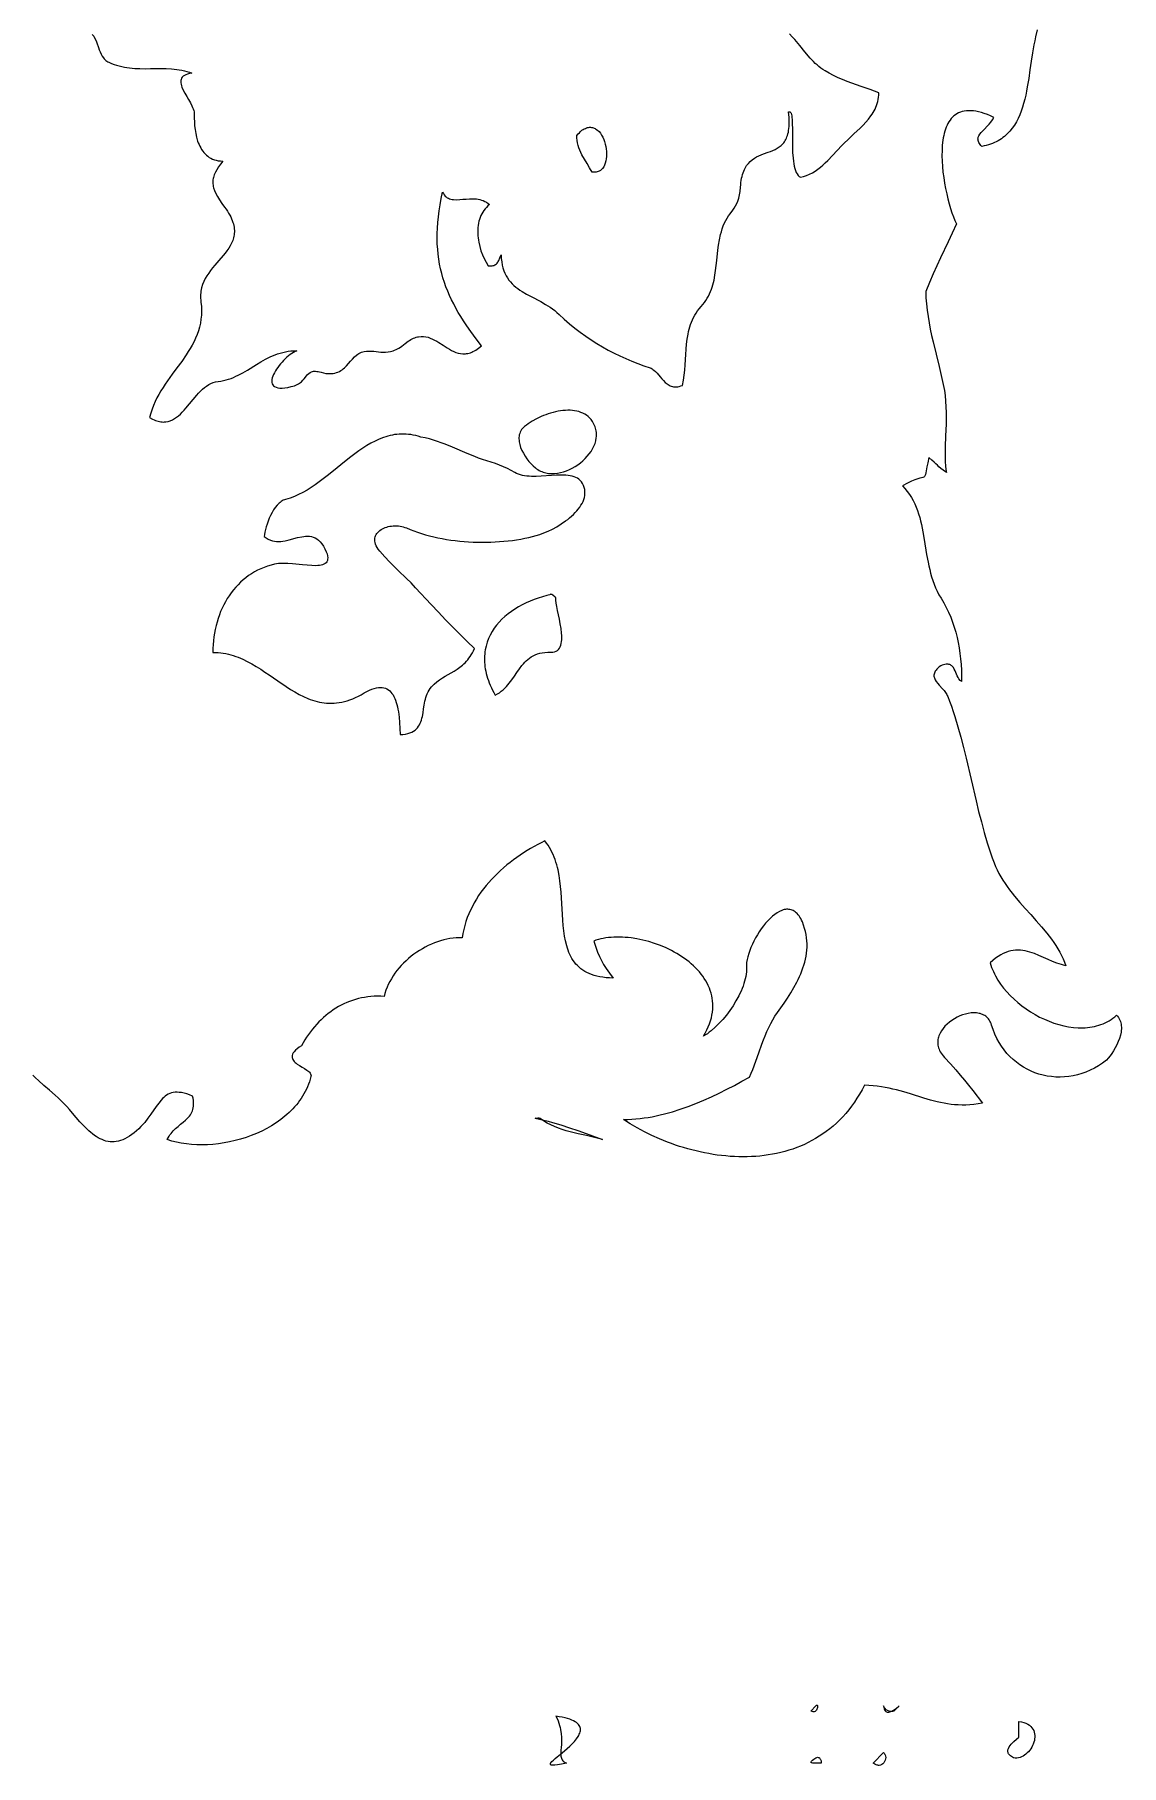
# Model space of a CAD drawing. Extents: x 1 to 451, y 1 to 714.
# Drawn here: x 210.2 to 419.2, y 1 to 333.9 of the extents above; entities that cross this region are included whole.
import ezdxf

# ---------------------------------------------------------------- set-up
doc = ezdxf.new("R2010")
doc.units = 0
doc.layers.add('Nível Padrão', color=1, linetype='CONTINUOUS')

msp = doc.modelspace()

# ---------------------------------------------------------------- linework, layer by layer
at = {"layer": 'Nível Padrão'}
for points in [[(403.07, 334.81), (402.75, 333.44), (402.57, 332.7), (402.41, 331.95), (402.14, 330.39), (401.89, 328.78), (401.66, 327.13), (401.42, 325.48), (401.15, 323.84), (401, 323.03), (400.83, 322.23), (400.65, 321.45), (400.44, 320.67), (400.22, 319.92), (399.97, 319.18), (399.69, 318.47), (399.38, 317.78), (399.04, 317.12), (398.66, 316.49), (398.24, 315.89), (397.79, 315.33), (397.29, 314.81), (397.03, 314.56), (396.75, 314.32), (396.46, 314.09), (396.16, 313.88), (395.84, 313.67), (395.51, 313.48), (395.17, 313.3), (394.82, 313.13), (394.45, 312.97), (394.06, 312.83), (393.67, 312.7), (393.25, 312.58), (392.83, 312.48), (392.38, 312.39), (392.2, 312.59), (392.05, 312.79), (391.92, 312.98), (391.82, 313.16), (391.75, 313.33), (391.7, 313.51), (391.67, 313.67), (391.66, 313.83), (391.68, 313.99), (391.71, 314.15), (391.76, 314.3), (391.83, 314.45), (392.01, 314.75), (392.25, 315.04), (392.52, 315.35), (392.82, 315.65), (393.48, 316.32), (393.81, 316.68), (394.14, 317.07), (394.44, 317.49), (394.72, 317.95), (394.08, 318.25), (393.47, 318.5), (392.88, 318.72), (392.31, 318.9), (391.78, 319.04), (391.26, 319.14), (390.77, 319.22), (390.3, 319.25), (389.85, 319.26), (389.43, 319.23), (389.02, 319.18), (388.64, 319.09), (388.28, 318.98), (387.94, 318.83), (387.62, 318.66), (387.31, 318.47), (387.03, 318.25), (386.77, 318), (386.52, 317.74), (386.29, 317.45), (386.08, 317.14), (385.89, 316.81), (385.71, 316.46), (385.55, 316.09), (385.41, 315.7), (385.28, 315.3), (385.16, 314.89), (385.06, 314.46), (384.97, 314.01), (384.9, 313.56), (384.79, 312.61), (384.74, 311.62), (384.73, 310.61), (384.76, 309.57), (384.83, 308.52), (384.93, 307.46), (385.07, 306.4), (385.24, 305.34), (385.43, 304.31), (385.65, 303.29), (385.88, 302.31), (386.13, 301.37), (386.39, 300.47), (386.66, 299.63), (386.94, 298.85), (387.22, 298.14), (387.5, 297.5), (386.7, 295.7), (385.93, 294.04), (384.45, 290.94), (383.74, 289.42), (383.02, 287.87), (382.32, 286.25), (381.61, 284.5), (381.65, 283.3), (381.74, 282.1), (381.88, 280.89), (382.05, 279.68), (382.26, 278.47), (382.49, 277.25), (382.75, 276.05), (383.02, 274.84), (383.6, 272.44), (384.19, 270.07), (384.73, 267.73), (384.98, 266.58), (385.19, 265.45), (385.34, 264.46), (385.44, 263.42), (385.5, 262.34), (385.53, 261.24), (385.53, 260.11), (385.51, 258.98), (385.44, 256.73), (385.36, 254.59), (385.34, 253.58), (385.33, 252.64), (385.35, 251.76), (385.4, 250.97), (385.49, 250.27), (385.54, 249.96), (385.62, 249.68), (384.97, 250.11), (384.51, 250.47), (384.16, 250.77), (383.87, 251.06), (383.58, 251.35), (383.25, 251.68), (382.81, 252.08), (382.21, 252.57), (381.99, 251.56), (381.82, 250.75), (381.62, 249.64), (381.54, 249.29), (381.46, 249.05), (381.36, 248.88), (381.3, 248.82), (381.23, 248.78), (381.05, 248.7), (380.81, 248.64), (380.49, 248.56), (380.07, 248.45), (379.54, 248.27), (378.88, 248), (378.08, 247.63), (377.12, 247.12), (377.62, 246.59), (378.07, 246.04), (378.49, 245.47), (378.86, 244.88), (379.2, 244.28), (379.51, 243.66), (379.78, 243.03), (380.03, 242.38), (380.25, 241.71), (380.45, 241.04), (380.63, 240.36), (380.79, 239.66), (381.07, 238.25), (381.32, 236.82), (381.79, 233.91), (382.05, 232.46), (382.2, 231.74), (382.37, 231.02), (382.55, 230.3), (382.75, 229.59), (382.98, 228.89), (383.23, 228.2), (383.51, 227.51), (383.82, 226.84), (384.16, 226.18), (384.55, 225.53), (385.08, 224.63), (385.56, 223.72), (386.01, 222.8), (386.41, 221.86), (386.78, 220.91), (387.1, 219.95), (387.39, 218.97), (387.65, 217.97), (387.86, 216.96), (388.05, 215.94), (388.2, 214.9), (388.31, 213.85), (388.4, 212.78), (388.46, 211.7), (388.49, 210.6), (388.49, 209.49), (388.35, 209.59), (388.23, 209.71), (388, 209.97), (387.82, 210.26), (387.66, 210.58), (387.37, 211.24), (387.24, 211.56), (387.09, 211.87), (386.92, 212.15), (386.73, 212.39), (386.62, 212.5), (386.5, 212.59), (386.37, 212.67), (386.23, 212.73), (386.07, 212.77), (385.9, 212.8), (385.71, 212.8), (385.51, 212.79), (385.28, 212.76), (385.04, 212.7), (384.78, 212.61), (384.5, 212.5), (384.21, 212.29), (383.97, 212.08), (383.76, 211.87), (383.59, 211.67), (383.45, 211.47), (383.34, 211.28), (383.27, 211.08), (383.22, 210.89), (383.2, 210.71), (383.2, 210.53), (383.23, 210.34), (383.28, 210.17), (383.34, 209.99), (383.43, 209.81), (383.64, 209.46), (383.91, 209.12), (384.2, 208.78), (384.83, 208.08), (385.14, 207.73), (385.41, 207.38), (385.65, 207.01), (385.75, 206.82), (385.84, 206.63), (386.2, 205.68), (386.55, 204.72), (386.88, 203.75), (387.2, 202.77), (387.8, 200.8), (388.36, 198.8), (388.89, 196.78), (389.39, 194.74), (390.35, 190.65), (391.3, 186.55), (391.79, 184.51), (392.31, 182.48), (392.86, 180.47), (393.44, 178.49), (394.08, 176.53), (394.41, 175.56), (394.76, 174.6), (395.04, 173.92), (395.35, 173.25), (395.69, 172.59), (396.05, 171.94), (396.45, 171.3), (396.86, 170.66), (397.3, 170.04), (397.75, 169.42), (398.23, 168.81), (398.71, 168.21), (399.72, 167.01), (400.76, 165.83), (401.82, 164.65), (402.87, 163.48), (403.89, 162.3), (404.88, 161.12), (405.35, 160.52), (405.8, 159.92), (406.24, 159.31), (406.65, 158.69), (407.04, 158.07), (407.41, 157.44), (407.75, 156.81), (408.05, 156.16), (408.32, 155.5), (408.56, 154.84), (408.13, 154.93), (407.71, 155.04), (407.28, 155.18), (406.85, 155.33), (405.99, 155.67), (405.13, 156.04), (404.27, 156.43), (403.39, 156.81), (402.52, 157.16), (402.07, 157.31), (401.63, 157.45), (401.18, 157.58), (400.73, 157.68), (400.28, 157.75), (399.82, 157.81), (399.36, 157.83), (398.9, 157.82), (398.43, 157.77), (397.96, 157.69), (397.48, 157.57), (397, 157.4), (396.52, 157.19), (396.03, 156.93), (395.53, 156.62), (395.03, 156.26), (394.53, 155.84), (394.01, 155.36), (394.14, 154.94), (394.29, 154.52), (394.45, 154.11), (394.63, 153.7), (394.82, 153.29), (395.03, 152.88), (395.5, 152.08), (396.02, 151.3), (396.59, 150.54), (397.21, 149.8), (397.88, 149.09), (398.59, 148.4), (399.33, 147.74), (400.12, 147.11), (400.93, 146.52), (401.77, 145.96), (402.64, 145.44), (403.52, 144.96), (404.43, 144.53), (405.34, 144.14), (406.27, 143.8), (407.2, 143.51), (408.14, 143.27), (409.08, 143.08), (410.01, 142.95), (410.93, 142.88), (411.39, 142.87), (411.84, 142.88), (412.29, 142.9), (412.74, 142.93), (413.18, 142.99), (413.62, 143.06), (414.05, 143.14), (414.48, 143.25), (414.9, 143.37), (415.31, 143.51), (415.72, 143.67), (416.12, 143.84), (416.51, 144.04), (416.89, 144.26), (417.26, 144.49), (417.62, 144.74), (417.98, 145.02), (418.32, 145.31), (418.52, 145.1), (418.69, 144.87), (418.84, 144.63), (418.96, 144.38), (419.06, 144.12), (419.14, 143.85), (419.19, 143.57), (419.22, 143.28), (419.24, 142.99), (419.23, 142.69), (419.21, 142.39), (419.17, 142.08), (419.04, 141.46), (418.86, 140.84), (418.63, 140.23), (418.36, 139.62), (418.06, 139.04), (417.74, 138.48), (417.4, 137.95), (417.06, 137.47), (416.71, 137.04), (416.37, 136.66), (415.61, 136.09), (414.84, 135.58), (414.05, 135.12), (413.24, 134.72), (412.43, 134.37), (411.61, 134.08), (410.78, 133.84), (409.94, 133.65), (409.11, 133.52), (408.27, 133.44), (407.44, 133.41), (406.62, 133.43), (405.79, 133.5), (404.98, 133.62), (404.18, 133.78), (403.39, 134), (402.62, 134.26), (401.86, 134.57), (401.12, 134.92), (400.41, 135.32), (399.72, 135.77), (399.05, 136.26), (398.41, 136.79), (397.8, 137.36), (397.23, 137.98), (396.69, 138.64), (396.18, 139.34), (395.71, 140.08), (395.29, 140.86), (394.9, 141.68), (394.56, 142.54), (394.27, 143.43), (394.18, 143.7), (394.08, 143.95), (393.96, 144.19), (393.82, 144.4), (393.68, 144.6), (393.52, 144.78), (393.35, 144.95), (393.16, 145.1), (392.97, 145.23), (392.77, 145.35), (392.56, 145.45), (392.34, 145.54), (392.11, 145.62), (391.87, 145.67), (391.38, 145.75), (390.87, 145.77), (390.34, 145.74), (389.8, 145.67), (389.25, 145.54), (388.71, 145.38), (388.16, 145.17), (387.63, 144.92), (387.12, 144.64), (386.62, 144.32), (386.15, 143.97), (385.71, 143.59), (385.31, 143.19), (384.95, 142.76), (384.63, 142.32), (384.37, 141.85), (384.26, 141.61), (384.16, 141.37), (384.08, 141.12), (384.02, 140.87), (383.97, 140.62), (383.94, 140.36), (383.93, 140.1), (383.94, 139.84), (383.96, 139.58), (384.01, 139.32), (384.08, 139.06), (384.17, 138.79), (384.28, 138.53), (384.41, 138.26), (384.57, 138), (384.75, 137.73), (384.96, 137.47), (385.19, 137.21), (386.37, 135.94), (387.37, 134.83), (388.25, 133.81), (389.05, 132.84), (389.83, 131.87), (390.64, 130.84), (392.52, 128.4), (391.69, 128.26), (390.88, 128.15), (390.1, 128.08), (389.34, 128.04), (388.6, 128.04), (387.87, 128.06), (387.17, 128.1), (386.48, 128.17), (385.8, 128.27), (385.13, 128.38), (384.47, 128.51), (383.82, 128.66), (382.53, 128.99), (381.26, 129.37), (378.69, 130.17), (377.37, 130.57), (376, 130.94), (375.3, 131.11), (374.58, 131.27), (373.84, 131.41), (373.08, 131.54), (372.3, 131.65), (371.5, 131.74), (370.68, 131.8), (369.82, 131.84), (369.37, 130.97), (368.89, 130.14), (368.39, 129.34), (367.88, 128.56), (367.34, 127.82), (366.79, 127.11), (366.23, 126.43), (365.64, 125.78), (365.04, 125.16), (364.43, 124.56), (363.8, 124), (363.15, 123.46), (362.49, 122.96), (361.82, 122.48), (361.14, 122.02), (360.44, 121.6), (359.73, 121.2), (359.01, 120.82), (358.28, 120.48), (357.55, 120.15), (356.8, 119.86), (356.04, 119.58), (355.27, 119.33), (354.5, 119.11), (353.72, 118.91), (352.93, 118.73), (352.14, 118.57), (351.34, 118.44), (350.54, 118.32), (349.73, 118.23), (348.92, 118.16), (348.1, 118.11), (347.28, 118.09), (346.46, 118.08), (345.64, 118.09), (344.82, 118.12), (343.99, 118.17), (343.17, 118.24), (342.35, 118.32), (341.52, 118.43), (340.7, 118.55), (339.88, 118.69), (339.07, 118.84), (338.25, 119.01), (337.44, 119.2), (336.64, 119.4), (335.84, 119.62), (335.04, 119.85), (334.25, 120.09), (333.47, 120.35), (332.69, 120.63), (331.93, 120.92), (330.41, 121.53), (328.94, 122.19), (327.5, 122.89), (326.12, 123.64), (324.78, 124.43), (323.49, 125.25), (324.29, 125.27), (325.09, 125.31), (325.88, 125.37), (326.67, 125.45), (327.45, 125.55), (328.24, 125.67), (329.02, 125.8), (329.79, 125.96), (330.57, 126.13), (331.34, 126.32), (332.11, 126.52), (332.88, 126.74), (334.4, 127.22), (335.92, 127.75), (337.42, 128.33), (338.92, 128.96), (340.4, 129.63), (341.88, 130.33), (343.35, 131.06), (344.81, 131.82), (346.26, 132.61), (347.71, 133.41), (348.03, 134.14), (348.33, 134.9), (348.92, 136.48), (349.5, 138.1), (350.09, 139.74), (350.4, 140.55), (350.72, 141.36), (351.06, 142.16), (351.41, 142.93), (351.79, 143.69), (352.19, 144.43), (352.62, 145.13), (353.08, 145.81), (353.73, 146.71), (354.38, 147.64), (355.03, 148.6), (355.66, 149.6), (356.27, 150.62), (356.83, 151.67), (357.1, 152.2), (357.35, 152.74), (357.58, 153.29), (357.8, 153.84), (358, 154.4), (358.18, 154.96), (358.34, 155.53), (358.48, 156.1), (358.59, 156.67), (358.68, 157.25), (358.74, 157.84), (358.78, 158.43), (358.78, 159.02), (358.76, 159.61), (358.7, 160.21), (358.61, 160.81), (358.48, 161.41), (358.32, 162.02), (358.12, 162.63), (357.88, 163.24), (357.73, 163.57), (357.57, 163.88), (357.41, 164.16), (357.24, 164.41), (357.07, 164.64), (356.89, 164.85), (356.7, 165.03), (356.51, 165.18), (356.32, 165.32), (356.12, 165.43), (355.91, 165.52), (355.71, 165.59), (355.5, 165.64), (355.28, 165.67), (355.07, 165.69), (354.85, 165.68), (354.63, 165.65), (354.4, 165.61), (354.18, 165.55), (353.95, 165.47), (353.5, 165.27), (353.04, 165.01), (352.58, 164.7), (352.13, 164.33), (351.68, 163.92), (351.24, 163.47), (350.81, 162.99), (350.39, 162.47), (349.99, 161.93), (349.6, 161.36), (349.23, 160.78), (348.88, 160.18), (348.56, 159.57), (348.27, 158.96), (348, 158.35), (347.76, 157.75), (347.56, 157.15), (347.39, 156.57), (347.26, 156.01), (347.17, 155.47), (347.12, 154.96), (347.12, 154.48), (347.13, 154.07), (347.11, 153.64), (347.06, 153.2), (346.99, 152.76), (346.89, 152.3), (346.77, 151.84), (346.63, 151.38), (346.47, 150.91), (346.29, 150.43), (346.09, 149.96), (345.87, 149.48), (345.64, 149.01), (345.12, 148.06), (344.55, 147.13), (343.93, 146.22), (343.27, 145.34), (342.57, 144.5), (341.85, 143.72), (341.11, 143), (340.36, 142.34), (339.99, 142.04), (339.61, 141.76), (339.24, 141.51), (338.87, 141.28), (339.22, 141.88), (339.52, 142.47), (339.79, 143.06), (340.02, 143.64), (340.22, 144.22), (340.38, 144.79), (340.5, 145.35), (340.59, 145.91), (340.65, 146.45), (340.67, 146.99), (340.66, 147.52), (340.62, 148.05), (340.55, 148.56), (340.46, 149.07), (340.33, 149.57), (340.18, 150.06), (340, 150.54), (339.79, 151.01), (339.56, 151.48), (339.31, 151.93), (339.03, 152.37), (338.74, 152.81), (338.42, 153.23), (338.08, 153.65), (337.72, 154.05), (337.34, 154.44), (336.94, 154.82), (336.53, 155.19), (336.1, 155.55), (335.66, 155.9), (335.2, 156.24), (334.73, 156.56), (334.24, 156.87), (333.75, 157.17), (333.24, 157.46), (332.73, 157.74), (332.2, 158), (331.67, 158.25), (330.58, 158.71), (329.47, 159.12), (328.34, 159.47), (327.21, 159.76), (326.07, 159.99), (324.94, 160.17), (324.38, 160.23), (323.82, 160.28), (323.27, 160.31), (322.72, 160.33), (322.18, 160.33), (321.65, 160.32), (321.12, 160.28), (320.6, 160.24), (320.1, 160.17), (319.6, 160.09), (319.12, 159.99), (318.65, 159.87), (318.19, 159.73), (317.75, 159.58), (318.14, 158.42), (318.5, 157.43), (318.86, 156.58), (319.24, 155.81), (319.67, 155.07), (320.17, 154.29), (320.77, 153.43), (321.5, 152.44), (320.81, 152.47), (320.15, 152.52), (319.53, 152.6), (318.94, 152.7), (318.38, 152.82), (317.85, 152.96), (317.35, 153.13), (316.88, 153.32), (316.44, 153.52), (316.03, 153.75), (315.64, 154), (315.28, 154.26), (314.94, 154.55), (314.62, 154.85), (314.33, 155.16), (314.06, 155.5), (313.81, 155.85), (313.58, 156.21), (313.37, 156.59), (313.18, 156.98), (313, 157.39), (312.84, 157.8), (312.69, 158.23), (312.56, 158.68), (312.34, 159.59), (312.16, 160.54), (312.02, 161.53), (311.91, 162.55), (311.82, 163.59), (311.75, 164.65), (311.63, 166.8), (311.57, 167.89), (311.49, 168.98), (311.39, 170.06), (311.26, 171.14), (311.1, 172.2), (310.89, 173.24), (310.77, 173.75), (310.64, 174.26), (310.49, 174.75), (310.33, 175.25), (310.14, 175.73), (309.95, 176.2), (309.73, 176.66), (309.5, 177.12), (309.24, 177.56), (308.97, 177.99), (308.67, 178.41), (308.35, 178.82), (307.66, 178.48), (306.98, 178.13), (306.3, 177.76), (305.62, 177.38), (304.94, 176.97), (304.27, 176.55), (303.61, 176.11), (302.95, 175.66), (302.3, 175.19), (301.66, 174.7), (301.04, 174.2), (300.42, 173.68), (299.82, 173.14), (299.23, 172.59), (298.66, 172.02), (298.1, 171.44), (297.57, 170.84), (297.05, 170.23), (296.55, 169.6), (296.08, 168.96), (295.62, 168.31), (295.2, 167.64), (294.79, 166.95), (294.42, 166.25), (294.07, 165.54), (293.74, 164.82), (293.45, 164.08), (293.19, 163.33), (292.97, 162.56), (292.77, 161.79), (292.61, 161), (292.49, 160.19), (291.9, 160.2), (291.31, 160.18), (290.71, 160.12), (290.11, 160.04), (289.51, 159.93), (288.91, 159.79), (288.31, 159.62), (287.71, 159.43), (287.12, 159.21), (286.53, 158.97), (285.95, 158.7), (285.37, 158.41), (284.81, 158.1), (284.25, 157.76), (283.71, 157.41), (283.18, 157.03), (282.66, 156.64), (282.16, 156.23), (281.67, 155.79), (281.2, 155.35), (280.75, 154.88), (280.33, 154.4), (279.92, 153.91), (279.54, 153.4), (279.18, 152.88), (278.84, 152.34), (278.54, 151.8), (278.26, 151.24), (278.01, 150.68), (277.8, 150.1), (277.61, 149.52), (277.46, 148.92), (276.81, 148.96), (276.17, 148.96), (275.54, 148.95), (274.92, 148.91), (274.31, 148.84), (273.7, 148.75), (273.11, 148.64), (272.52, 148.5), (271.94, 148.35), (271.37, 148.17), (270.81, 147.97), (270.26, 147.74), (269.72, 147.5), (269.19, 147.24), (268.67, 146.96), (268.17, 146.65), (267.67, 146.33), (267.18, 145.99), (266.7, 145.63), (266.23, 145.25), (265.78, 144.86), (265.33, 144.44), (264.9, 144.01), (264.48, 143.57), (264.07, 143.1), (263.67, 142.62), (263.28, 142.13), (262.91, 141.62), (262.55, 141.1), (262.2, 140.56), (261.86, 140.01), (261.54, 139.44), (261.1, 139.14), (260.72, 138.84), (260.42, 138.56), (260.17, 138.3), (259.99, 138.05), (259.86, 137.81), (259.78, 137.58), (259.74, 137.36), (259.75, 137.15), (259.8, 136.96), (259.89, 136.77), (260.01, 136.58), (260.16, 136.41), (260.33, 136.24), (260.52, 136.08), (260.73, 135.93), (261.18, 135.62), (261.66, 135.34), (262.14, 135.05), (262.58, 134.77), (262.95, 134.48), (263.1, 134.34), (263.23, 134.18), (263.32, 134.03), (263.38, 133.87), (263.4, 133.7), (263.38, 133.53), (263.24, 133.02), (263.08, 132.53), (262.9, 132.04), (262.71, 131.56), (262.5, 131.09), (262.27, 130.64), (262.02, 130.19), (261.76, 129.75), (261.48, 129.32), (261.19, 128.9), (260.89, 128.49), (260.57, 128.09), (260.23, 127.7), (259.89, 127.32), (259.53, 126.95), (259.16, 126.59), (258.77, 126.24), (258.38, 125.89), (257.56, 125.24), (256.69, 124.63), (255.8, 124.06), (254.87, 123.53), (253.91, 123.04), (252.92, 122.59), (251.91, 122.18), (250.89, 121.81), (249.84, 121.48), (248.79, 121.2), (247.73, 120.96), (246.67, 120.76), (245.61, 120.6), (244.54, 120.48), (243.49, 120.41), (242.45, 120.38), (241.42, 120.39), (240.41, 120.45), (239.42, 120.55), (238.45, 120.69), (237.51, 120.88), (236.61, 121.11), (235.74, 121.39), (235.9, 121.72), (236.08, 122.02), (236.27, 122.31), (236.47, 122.58), (236.68, 122.84), (236.9, 123.08), (237.36, 123.53), (237.84, 123.94), (238.32, 124.34), (238.79, 124.72), (239.24, 125.1), (239.65, 125.5), (239.85, 125.71), (240.02, 125.93), (240.19, 126.16), (240.34, 126.4), (240.47, 126.65), (240.58, 126.92), (240.67, 127.2), (240.74, 127.5), (240.79, 127.82), (240.81, 128.16), (240.81, 128.53), (240.77, 128.92), (240.71, 129.33), (240.61, 129.77), (240.03, 130), (239.48, 130.19), (238.97, 130.33), (238.5, 130.42), (238.05, 130.48), (237.63, 130.51), (237.24, 130.49), (236.88, 130.44), (236.53, 130.36), (236.21, 130.25), (235.91, 130.11), (235.62, 129.93), (235.34, 129.74), (235.08, 129.51), (234.83, 129.27), (234.58, 129), (234.1, 128.41), (233.62, 127.75), (232.61, 126.27), (232.04, 125.49), (231.4, 124.69), (231.05, 124.29), (230.68, 123.89), (230.28, 123.49), (229.86, 123.1), (229.39, 122.7), (228.94, 122.35), (228.49, 122.04), (228.04, 121.77), (227.61, 121.54), (227.18, 121.35), (226.76, 121.2), (226.34, 121.09), (225.93, 121.01), (225.53, 120.97), (225.13, 120.96), (224.74, 120.98), (224.35, 121.04), (223.96, 121.12), (223.58, 121.24), (223.21, 121.38), (222.84, 121.55), (222.47, 121.74), (222.1, 121.96), (221.74, 122.2), (221.38, 122.47), (221.02, 122.75), (220.67, 123.06), (220.31, 123.38), (219.61, 124.08), (218.91, 124.84), (218.2, 125.65), (217.5, 126.5), (216.95, 127.15), (216.4, 127.77), (215.85, 128.34), (215.3, 128.89), (214.75, 129.41), (214.19, 129.91), (213.1, 130.87), (212.01, 131.81), (210.95, 132.76), (210.43, 133.25), (209.91, 133.76)], [(221.32, 333.94), (221.61, 333.56), (221.84, 333.15), (222.04, 332.72), (222.22, 332.29), (222.52, 331.4), (222.67, 330.97), (222.83, 330.55), (223.01, 330.14), (223.22, 329.76), (223.46, 329.4), (223.6, 329.23), (223.76, 329.08), (223.93, 328.93), (224.11, 328.8), (224.31, 328.67), (224.53, 328.56), (225.02, 328.35), (225.51, 328.16), (226, 328), (226.49, 327.86), (226.99, 327.74), (227.49, 327.64), (227.99, 327.56), (228.49, 327.49), (229.49, 327.4), (230.5, 327.36), (231.52, 327.34), (232.53, 327.35), (234.55, 327.36), (235.56, 327.35), (236.56, 327.29), (237.56, 327.2), (238.06, 327.13), (238.55, 327.04), (239.04, 326.93), (239.53, 326.81), (240.02, 326.66), (240.5, 326.49), (240.05, 326.41), (239.65, 326.3), (239.32, 326.17), (239.04, 326.03), (238.81, 325.87), (238.63, 325.69), (238.49, 325.5), (238.4, 325.29), (238.34, 325.07), (238.33, 324.83), (238.34, 324.59), (238.39, 324.33), (238.46, 324.07), (238.56, 323.79), (238.82, 323.22), (239.13, 322.63), (239.48, 322.02), (239.84, 321.41), (240.19, 320.79), (240.5, 320.18), (240.63, 319.89), (240.75, 319.59), (240.84, 319.3), (240.91, 319.02), (240.94, 318.75), (240.95, 318.49), (240.94, 317.82), (240.96, 317.11), (241.01, 316.38), (241.09, 315.64), (241.21, 314.89), (241.37, 314.16), (241.59, 313.43), (241.71, 313.08), (241.85, 312.74), (242, 312.41), (242.17, 312.09), (242.36, 311.79), (242.56, 311.49), (242.77, 311.22), (243.01, 310.96), (243.26, 310.71), (243.53, 310.49), (243.82, 310.29), (244.12, 310.11), (244.45, 309.95), (244.8, 309.82), (245.17, 309.72), (245.56, 309.64), (245.97, 309.59), (246.41, 309.57), (245.97, 308.99), (245.58, 308.44), (245.26, 307.91), (244.99, 307.41), (244.77, 306.91), (244.62, 306.43), (244.57, 306.19), (244.54, 305.94), (244.52, 305.7), (244.51, 305.46), (244.52, 305.21), (244.55, 304.96), (244.6, 304.7), (244.66, 304.44), (244.83, 303.91), (245.08, 303.34), (245.39, 302.75), (245.77, 302.11), (246.23, 301.43), (246.76, 300.7), (247.05, 300.3), (247.31, 299.92), (247.55, 299.54), (247.76, 299.17), (247.94, 298.82), (248.1, 298.47), (248.24, 298.13), (248.36, 297.79), (248.46, 297.47), (248.54, 297.15), (248.59, 296.84), (248.63, 296.54), (248.65, 296.24), (248.65, 295.95), (248.64, 295.66), (248.6, 295.38), (248.56, 295.11), (248.5, 294.84), (248.33, 294.31), (248.12, 293.8), (247.86, 293.3), (247.56, 292.82), (247.23, 292.34), (246.87, 291.87), (246.49, 291.4), (245.69, 290.47), (244.87, 289.53), (244.47, 289.04), (244.08, 288.55), (243.72, 288.04), (243.37, 287.52), (243.06, 286.97), (242.78, 286.41), (242.55, 285.82), (242.36, 285.21), (242.29, 284.9), (242.23, 284.57), (242.18, 284.24), (242.16, 283.9), (242.14, 283.56), (242.15, 283.2), (242.17, 282.84), (242.21, 282.46), (242.3, 281.59), (242.33, 280.75), (242.3, 279.93), (242.23, 279.14), (242.11, 278.38), (241.94, 277.63), (241.73, 276.91), (241.48, 276.21), (241.2, 275.52), (240.89, 274.85), (240.55, 274.2), (240.18, 273.55), (239.79, 272.92), (239.38, 272.29), (238.52, 271.05), (237.61, 269.82), (236.7, 268.59), (235.8, 267.33), (235.36, 266.7), (234.93, 266.05), (234.52, 265.39), (234.13, 264.71), (233.76, 264.02), (233.42, 263.31), (233.1, 262.59), (232.82, 261.84), (232.57, 261.06), (232.36, 260.27), (232.93, 259.94), (233.21, 259.81), (233.48, 259.7), (233.74, 259.61), (234, 259.53), (234.26, 259.47), (234.51, 259.43), (234.75, 259.4), (234.99, 259.39), (235.22, 259.4), (235.45, 259.42), (235.89, 259.5), (236.32, 259.63), (236.73, 259.81), (237.13, 260.04), (237.51, 260.3), (237.89, 260.6), (238.26, 260.93), (238.61, 261.29), (238.97, 261.67), (239.32, 262.06), (240.01, 262.89), (240.7, 263.73), (241.4, 264.56), (241.76, 264.95), (242.13, 265.33), (242.51, 265.68), (242.9, 266.01), (243.3, 266.31), (243.71, 266.58), (244.14, 266.8), (244.58, 266.98), (245.05, 267.11), (245.53, 267.19), (246.06, 267.26), (246.57, 267.36), (247.07, 267.48), (247.55, 267.63), (248.03, 267.79), (248.5, 267.98), (248.96, 268.18), (249.41, 268.39), (250.3, 268.86), (251.17, 269.37), (252.9, 270.43), (253.76, 270.96), (254.64, 271.46), (255.55, 271.92), (256.01, 272.13), (256.48, 272.32), (256.96, 272.5), (257.45, 272.66), (257.95, 272.79), (258.46, 272.91), (258.99, 272.99), (259.53, 273.05), (260.09, 273.08), (260.66, 273.08), (260.36, 272.95), (260.05, 272.78), (259.73, 272.59), (259.41, 272.36), (259.09, 272.12), (258.76, 271.84), (258.44, 271.55), (258.13, 271.25), (257.82, 270.92), (257.53, 270.59), (257.25, 270.25), (256.99, 269.9), (256.75, 269.56), (256.53, 269.21), (256.34, 268.86), (256.18, 268.52), (256.04, 268.19), (255.94, 267.87), (255.88, 267.57), (255.85, 267.28), (255.87, 267.01), (255.93, 266.76), (256.04, 266.54), (256.19, 266.35), (256.4, 266.19), (256.67, 266.07), (256.99, 265.98), (257.38, 265.93), (257.82, 265.92), (258.34, 265.96), (258.92, 266.05), (259.57, 266.19), (259.9, 266.27), (260.2, 266.37), (260.48, 266.48), (260.73, 266.59), (260.96, 266.72), (261.16, 266.85), (261.53, 267.12), (261.83, 267.41), (262.09, 267.71), (262.53, 268.27), (262.74, 268.52), (262.96, 268.75), (263.2, 268.93), (263.34, 269), (263.49, 269.06), (263.66, 269.11), (263.84, 269.14), (264.03, 269.16), (264.25, 269.15), (264.49, 269.13), (264.74, 269.09), (265.03, 269.03), (265.34, 268.95), (265.79, 268.83), (266.21, 268.75), (266.61, 268.7), (266.99, 268.69), (267.35, 268.7), (267.68, 268.74), (268, 268.8), (268.3, 268.89), (268.58, 269), (268.85, 269.13), (269.1, 269.28), (269.35, 269.44), (269.58, 269.62), (269.8, 269.81), (270.22, 270.21), (270.61, 270.64), (270.99, 271.07), (271.37, 271.5), (271.76, 271.9), (272.17, 272.26), (272.38, 272.42), (272.6, 272.57), (272.83, 272.69), (273.08, 272.8), (273.33, 272.89), (273.6, 272.95), (274.09, 273.01), (274.57, 273.04), (275.04, 273.02), (275.49, 272.99), (276.38, 272.89), (276.83, 272.85), (277.28, 272.82), (277.74, 272.82), (278.21, 272.86), (278.7, 272.95), (279.21, 273.1), (279.47, 273.2), (279.74, 273.32), (280.01, 273.46), (280.3, 273.61), (280.59, 273.8), (280.88, 274), (281.19, 274.23), (281.51, 274.49), (282.06, 274.91), (282.32, 275.09), (282.59, 275.25), (282.85, 275.39), (283.1, 275.51), (283.35, 275.61), (283.6, 275.69), (283.84, 275.75), (284.08, 275.8), (284.55, 275.85), (285.01, 275.84), (285.45, 275.78), (285.89, 275.68), (286.32, 275.53), (286.74, 275.35), (287.16, 275.15), (287.57, 274.92), (287.98, 274.67), (288.79, 274.15), (289.6, 273.63), (290.01, 273.39), (290.43, 273.16), (290.85, 272.96), (291.27, 272.79), (291.71, 272.66), (292.15, 272.56), (292.6, 272.52), (293.07, 272.52), (293.31, 272.55), (293.55, 272.59), (293.79, 272.65), (294.04, 272.72), (294.29, 272.81), (294.54, 272.92), (294.8, 273.05), (295.07, 273.2), (295.33, 273.37), (295.61, 273.56), (296.17, 274.01), (294.93, 275.65), (293.78, 277.26), (293.23, 278.06), (292.7, 278.87), (292.2, 279.67), (291.72, 280.47), (291.26, 281.28), (290.83, 282.09), (290.42, 282.9), (290.04, 283.72), (289.68, 284.55), (289.35, 285.39), (289.05, 286.24), (288.77, 287.1), (288.53, 287.98), (288.31, 288.87), (288.12, 289.77), (287.96, 290.7), (287.84, 291.64), (287.75, 292.6), (287.68, 293.58), (287.66, 294.59), (287.66, 295.62), (287.7, 296.67), (287.78, 297.75), (287.89, 298.86), (288.04, 299.99), (288.22, 301.16), (288.44, 302.36), (288.7, 303.59), (288.85, 303.31), (289.01, 303.06), (289.19, 302.85), (289.38, 302.68), (289.59, 302.53), (289.81, 302.41), (290.05, 302.32), (290.29, 302.25), (290.55, 302.2), (290.82, 302.16), (291.39, 302.14), (291.98, 302.17), (292.61, 302.22), (293.25, 302.27), (293.9, 302.31), (294.56, 302.32), (294.89, 302.31), (295.22, 302.28), (295.55, 302.23), (295.88, 302.16), (296.2, 302.07), (296.52, 301.96), (296.83, 301.82), (297.14, 301.64), (297.44, 301.44), (297.73, 301.2), (297.42, 300.94), (297.14, 300.67), (296.88, 300.38), (296.64, 300.08), (296.43, 299.76), (296.24, 299.42), (296.07, 299.08), (295.92, 298.73), (295.8, 298.36), (295.69, 297.99), (295.61, 297.6), (295.54, 297.21), (295.49, 296.82), (295.46, 296.42), (295.45, 296.01), (295.46, 295.61), (295.48, 295.19), (295.52, 294.78), (295.58, 294.37), (295.65, 293.96), (295.83, 293.14), (296.07, 292.34), (296.36, 291.56), (296.7, 290.81), (297.08, 290.1), (297.49, 289.43), (297.75, 289.41), (297.99, 289.41), (298.2, 289.43), (298.4, 289.46), (298.58, 289.52), (298.75, 289.59), (298.9, 289.69), (299.04, 289.81), (299.17, 289.94), (299.29, 290.1), (299.41, 290.28), (299.52, 290.48), (299.73, 290.95), (299.95, 291.51), (299.98, 290.82), (300.06, 290.18), (300.16, 289.57), (300.31, 289.01), (300.48, 288.48), (300.68, 287.99), (300.91, 287.53), (301.16, 287.1), (301.45, 286.7), (301.75, 286.32), (302.08, 285.97), (302.42, 285.65), (302.79, 285.34), (303.17, 285.04), (303.56, 284.76), (303.97, 284.5), (304.83, 283.99), (305.72, 283.51), (307.56, 282.55), (308.48, 282.02), (308.93, 281.74), (309.38, 281.45), (309.83, 281.14), (310.26, 280.81), (310.69, 280.46), (311.1, 280.08), (312.1, 279.16), (313.1, 278.28), (314.13, 277.45), (315.17, 276.65), (316.22, 275.89), (317.28, 275.17), (318.36, 274.49), (319.45, 273.85), (320.55, 273.23), (321.67, 272.65), (322.79, 272.1), (323.93, 271.59), (325.08, 271.1), (326.24, 270.63), (327.42, 270.2), (328.6, 269.79), (328.79, 269.72), (328.97, 269.62), (329.15, 269.51), (329.32, 269.39), (329.64, 269.11), (329.95, 268.78), (330.55, 268.07), (330.85, 267.7), (331.17, 267.35), (331.5, 267.01), (331.86, 266.72), (332.05, 266.59), (332.24, 266.47), (332.45, 266.37), (332.67, 266.29), (332.89, 266.23), (333.13, 266.18), (333.39, 266.16), (333.65, 266.16), (333.93, 266.18), (334.22, 266.24), (334.53, 266.32), (334.86, 266.43), (335.03, 267.41), (335.16, 268.4), (335.26, 269.39), (335.33, 270.39), (335.45, 272.39), (335.52, 273.38), (335.61, 274.37), (335.73, 275.34), (335.9, 276.3), (336, 276.77), (336.12, 277.24), (336.25, 277.7), (336.4, 278.16), (336.57, 278.61), (336.76, 279.06), (336.97, 279.5), (337.21, 279.93), (337.47, 280.35), (337.75, 280.77), (338.06, 281.18), (338.41, 281.58), (338.74, 281.98), (339.05, 282.38), (339.34, 282.79), (339.59, 283.21), (339.82, 283.62), (340.03, 284.05), (340.22, 284.48), (340.39, 284.91), (340.54, 285.35), (340.67, 285.79), (340.9, 286.69), (341.07, 287.6), (341.21, 288.54), (341.32, 289.48), (341.43, 290.45), (341.64, 292.42), (341.78, 293.42), (341.95, 294.44), (342.17, 295.47), (342.31, 295.99), (342.46, 296.51), (342.67, 297.13), (342.9, 297.67), (343.15, 298.16), (343.42, 298.61), (343.69, 299.02), (343.97, 299.4), (344.52, 300.16), (344.79, 300.54), (345.04, 300.95), (345.27, 301.4), (345.47, 301.89), (345.65, 302.43), (345.8, 303.05), (345.91, 303.74), (345.98, 304.53), (346.02, 305), (346.06, 305.44), (346.12, 305.86), (346.2, 306.26), (346.28, 306.63), (346.38, 306.99), (346.48, 307.32), (346.6, 307.63), (346.73, 307.92), (346.87, 308.19), (347.01, 308.45), (347.17, 308.69), (347.33, 308.91), (347.5, 309.12), (347.86, 309.5), (348.25, 309.83), (348.66, 310.11), (349.08, 310.36), (349.52, 310.57), (349.97, 310.77), (350.42, 310.94), (351.33, 311.28), (351.78, 311.44), (352.22, 311.62), (352.64, 311.82), (353.05, 312.04), (353.44, 312.29), (353.8, 312.58), (354.14, 312.91), (354.29, 313.1), (354.44, 313.3), (354.58, 313.51), (354.71, 313.74), (354.83, 313.98), (354.93, 314.25), (355.03, 314.52), (355.12, 314.82), (355.19, 315.14), (355.25, 315.48), (355.3, 315.84), (355.34, 316.22), (355.36, 316.62), (355.37, 317.05), (355.34, 317.97), (355.24, 319.01), (355.32, 319.04), (355.39, 319.05), (355.45, 319.04), (355.51, 319.02), (355.56, 318.98), (355.61, 318.92), (355.7, 318.76), (355.77, 318.54), (355.83, 318.27), (355.87, 317.94), (355.9, 317.58), (355.94, 316.72), (355.96, 315.74), (355.97, 313.52), (355.98, 312.36), (356.02, 311.21), (356.1, 310.1), (356.16, 309.58), (356.23, 309.07), (356.32, 308.6), (356.43, 308.16), (356.55, 307.76), (356.69, 307.4), (356.86, 307.09), (357.05, 306.82), (357.27, 306.61), (357.38, 306.53), (357.51, 306.46), (358.12, 306.6), (358.7, 306.8), (359.26, 307.04), (359.81, 307.32), (360.34, 307.64), (360.85, 307.99), (361.35, 308.38), (361.83, 308.79), (362.3, 309.22), (362.77, 309.67), (363.68, 310.62), (365.45, 312.54), (366.01, 313.11), (366.6, 313.68), (367.79, 314.78), (368.98, 315.88), (369.55, 316.45), (370.1, 317.03), (370.61, 317.62), (371.08, 318.24), (371.29, 318.56), (371.5, 318.89), (371.69, 319.23), (371.86, 319.57), (372.02, 319.92), (372.16, 320.28), (372.28, 320.65), (372.38, 321.04), (372.46, 321.43), (372.52, 321.83), (372.56, 322.25), (372.57, 322.68), (371.75, 323.01), (370.91, 323.32), (369.17, 323.93), (367.39, 324.55), (366.5, 324.88), (365.61, 325.24), (364.74, 325.61), (363.88, 326.02), (363.04, 326.46), (362.24, 326.95), (361.84, 327.2), (361.46, 327.47), (361.08, 327.76), (360.72, 328.05), (360.36, 328.36), (360.02, 328.69), (359.69, 329.03), (359.37, 329.39), (358.36, 330.59), (357.39, 331.77), (356.42, 332.92), (355.92, 333.47), (355.42, 334.01)]]:
    msp.add_lwpolyline(points, dxfattribs=at)
for points in [[(315.5, 315.5), (315.72, 315.64), (315.94, 315.76), (316.15, 315.86), (316.36, 315.94), (316.57, 316), (316.77, 316.04), (316.96, 316.06), (317.15, 316.06), (317.34, 316.04), (317.52, 316.01), (317.7, 315.96), (317.87, 315.9), (318.03, 315.82), (318.19, 315.73), (318.5, 315.5), (318.78, 315.23), (319.04, 314.91), (319.28, 314.55), (319.49, 314.16), (319.68, 313.75), (319.84, 313.31), (319.97, 312.85), (320.08, 312.38), (320.16, 311.9), (320.21, 311.42), (320.23, 310.95), (320.22, 310.48), (320.17, 310.03), (320.1, 309.6), (319.99, 309.19), (319.85, 308.81), (319.68, 308.46), (319.47, 308.16), (319.22, 307.9), (319.08, 307.79), (318.94, 307.69), (318.78, 307.61), (318.62, 307.54), (318.44, 307.48), (318.26, 307.44), (318.07, 307.42), (317.86, 307.42), (317.65, 307.43), (317.43, 307.46), (316.97, 308.29), (316.47, 309.12), (315.97, 309.95), (315.5, 310.8), (315.28, 311.24), (315.08, 311.68), (314.91, 312.13), (314.76, 312.58), (314.64, 313.05), (314.55, 313.53), (314.5, 314.01), (314.49, 314.51), (314.78, 314.78), (315.01, 315.01), (315.23, 315.24), (315.5, 315.5)], [(317.5, 259.5), (317.26, 259.85), (316.99, 260.16), (316.69, 260.44), (316.38, 260.69), (316.04, 260.9), (315.69, 261.09), (315.31, 261.25), (314.92, 261.38), (314.51, 261.49), (314.09, 261.56), (313.66, 261.62), (313.22, 261.65), (312.77, 261.65), (312.31, 261.63), (311.84, 261.6), (311.37, 261.54), (310.9, 261.46), (310.42, 261.36), (309.95, 261.24), (309.47, 261.11), (309, 260.96), (308.54, 260.8), (308.08, 260.62), (307.63, 260.43), (306.75, 260.02), (305.92, 259.56), (305.53, 259.31), (305.16, 259.06), (304.8, 258.81), (304.46, 258.54), (304.24, 258.35), (304.05, 258.14), (303.88, 257.92), (303.74, 257.69), (303.62, 257.45), (303.52, 257.2), (303.45, 256.95), (303.41, 256.69), (303.38, 256.43), (303.37, 256.16), (303.39, 255.89), (303.42, 255.61), (303.47, 255.33), (303.54, 255.05), (303.71, 254.48), (303.95, 253.92), (304.23, 253.37), (304.56, 252.83), (304.92, 252.31), (305.31, 251.82), (305.71, 251.36), (306.13, 250.94), (306.56, 250.57), (306.78, 250.39), (307.02, 250.23), (307.26, 250.09), (307.51, 249.96), (307.76, 249.85), (308.02, 249.75), (308.28, 249.67), (308.55, 249.6), (309.09, 249.51), (309.65, 249.47), (310.22, 249.49), (310.79, 249.55), (311.37, 249.66), (311.95, 249.81), (312.52, 250.01), (313.08, 250.24), (313.64, 250.52), (314.17, 250.82), (314.69, 251.16), (315.19, 251.53), (315.67, 251.93), (316.11, 252.35), (316.53, 252.8), (316.91, 253.26), (317.25, 253.74), (317.55, 254.24), (317.8, 254.75), (318.01, 255.27), (318.16, 255.8), (318.26, 256.33), (318.29, 256.6), (318.3, 256.87), (318.3, 257.13), (318.28, 257.4), (318.24, 257.67), (318.19, 257.94), (318.12, 258.2), (318.03, 258.47), (317.93, 258.73), (317.8, 258.99), (317.66, 259.24), (317.5, 259.5)], [(284.5, 256.5), (284.02, 256.65), (283.54, 256.78), (283.06, 256.88), (282.6, 256.96), (282.13, 257.02), (281.67, 257.06), (281.22, 257.08), (280.77, 257.07), (280.33, 257.05), (279.89, 257.01), (279.46, 256.96), (279.03, 256.88), (278.6, 256.79), (278.18, 256.68), (277.76, 256.56), (277.34, 256.42), (276.52, 256.1), (275.71, 255.73), (274.91, 255.31), (274.12, 254.85), (273.34, 254.35), (272.57, 253.83), (271.8, 253.27), (271.04, 252.69), (269.52, 251.49), (268.01, 250.26), (266.49, 249.04), (265.73, 248.44), (264.96, 247.87), (264.19, 247.31), (263.41, 246.79), (262.62, 246.29), (261.82, 245.84), (261.01, 245.43), (260.19, 245.06), (259.35, 244.75), (258.93, 244.61), (258.5, 244.49), (258.28, 244.42), (258.06, 244.33), (257.85, 244.22), (257.64, 244.08), (257.44, 243.93), (257.24, 243.77), (256.87, 243.39), (256.52, 242.96), (256.19, 242.48), (255.89, 241.97), (255.62, 241.43), (255.37, 240.88), (255.14, 240.33), (254.95, 239.77), (254.78, 239.23), (254.64, 238.71), (254.53, 238.23), (254.45, 237.78), (254.4, 237.38), (254.79, 237.09), (255.18, 236.86), (255.58, 236.68), (255.98, 236.55), (256.38, 236.47), (256.78, 236.42), (257.19, 236.41), (257.59, 236.43), (258, 236.48), (258.41, 236.54), (259.22, 236.73), (260.82, 237.15), (261.6, 237.33), (261.98, 237.39), (262.36, 237.42), (262.74, 237.43), (263.1, 237.41), (263.46, 237.35), (263.82, 237.25), (264.16, 237.11), (264.5, 236.91), (264.83, 236.66), (265.15, 236.35), (265.46, 235.98), (265.76, 235.54), (266.05, 235.02), (266.32, 234.43), (266.47, 234.01), (266.56, 233.63), (266.6, 233.3), (266.59, 233), (266.53, 232.74), (266.43, 232.52), (266.29, 232.33), (266.1, 232.18), (265.88, 232.05), (265.63, 231.95), (265.34, 231.87), (265.03, 231.81), (264.68, 231.78), (264.32, 231.76), (263.52, 231.77), (262.65, 231.83), (261.74, 231.92), (259.85, 232.1), (258.91, 232.17), (258.01, 232.19), (257.58, 232.18), (257.16, 232.15), (256.76, 232.1), (256.38, 232.03), (255.7, 231.87), (255.03, 231.67), (254.37, 231.44), (253.74, 231.18), (253.12, 230.89), (252.53, 230.57), (251.95, 230.22), (251.39, 229.85), (250.85, 229.45), (250.33, 229.02), (249.83, 228.57), (249.36, 228.1), (248.9, 227.61), (248.46, 227.09), (248.05, 226.55), (247.65, 225.99), (247.28, 225.42), (246.93, 224.82), (246.6, 224.21), (246.3, 223.58), (246.01, 222.94), (245.76, 222.28), (245.52, 221.61), (245.31, 220.93), (245.12, 220.23), (244.96, 219.52), (244.82, 218.8), (244.7, 218.07), (244.62, 217.34), (244.55, 216.59), (244.52, 215.84), (244.5, 215.09), (245.02, 215.08), (245.53, 215.05), (246.03, 215), (246.52, 214.93), (247.01, 214.85), (247.49, 214.74), (247.97, 214.62), (248.44, 214.48), (248.9, 214.32), (249.36, 214.16), (250.26, 213.78), (251.14, 213.35), (252.01, 212.88), (252.87, 212.38), (253.71, 211.86), (254.54, 211.31), (255.36, 210.74), (257, 209.61), (258.63, 208.5), (259.45, 207.97), (260.28, 207.47), (261.11, 207.01), (261.96, 206.59), (262.81, 206.21), (263.25, 206.05), (263.68, 205.9), (264.12, 205.76), (264.57, 205.64), (265.02, 205.54), (265.47, 205.45), (265.93, 205.39), (266.4, 205.34), (266.87, 205.32), (267.35, 205.31), (267.83, 205.33), (268.32, 205.38), (268.82, 205.44), (269.32, 205.53), (269.83, 205.65), (270.35, 205.8), (270.87, 205.97), (271.41, 206.17), (271.95, 206.4), (272.5, 206.66), (273.06, 206.95), (273.63, 207.28), (274.15, 207.57), (274.64, 207.81), (275.11, 208), (275.55, 208.16), (275.97, 208.26), (276.36, 208.33), (276.73, 208.35), (277.08, 208.33), (277.41, 208.28), (277.72, 208.18), (278, 208.05), (278.27, 207.89), (278.52, 207.69), (278.75, 207.46), (278.96, 207.2), (279.16, 206.91), (279.34, 206.59), (279.5, 206.25), (279.65, 205.88), (279.78, 205.48), (279.9, 205.06), (280.01, 204.62), (280.1, 204.16), (280.19, 203.68), (280.32, 202.66), (280.42, 201.58), (280.48, 200.46), (280.51, 199.29), (281.06, 199.32), (281.56, 199.39), (282.01, 199.49), (282.42, 199.62), (282.79, 199.77), (283.11, 199.95), (283.4, 200.15), (283.66, 200.37), (283.88, 200.61), (284.08, 200.87), (284.25, 201.15), (284.39, 201.45), (284.52, 201.75), (284.63, 202.08), (284.72, 202.41), (284.8, 202.75), (284.93, 203.47), (285.05, 204.2), (285.16, 204.95), (285.31, 205.7), (285.39, 206.07), (285.5, 206.43), (285.62, 206.79), (285.75, 207.14), (285.91, 207.49), (286.1, 207.82), (286.31, 208.14), (286.56, 208.45), (286.81, 208.72), (287.06, 208.97), (287.58, 209.43), (288.11, 209.84), (288.66, 210.21), (289.22, 210.54), (289.79, 210.86), (290.91, 211.5), (291.47, 211.84), (292.01, 212.22), (292.54, 212.63), (292.79, 212.86), (293.05, 213.11), (293.29, 213.37), (293.53, 213.65), (293.76, 213.95), (293.99, 214.28), (294.21, 214.62), (294.42, 214.99), (294.62, 215.39), (294.81, 215.82), (293.4, 217.19), (292.02, 218.56), (290.65, 219.94), (289.28, 221.35), (287.89, 222.8), (286.48, 224.3), (283.51, 227.51), (282.62, 228.46), (281.78, 229.29), (280.17, 230.83), (279.35, 231.62), (278.49, 232.48), (277.58, 233.45), (276.6, 234.58), (276.33, 234.93), (276.11, 235.26), (275.93, 235.58), (275.8, 235.89), (275.71, 236.19), (275.65, 236.48), (275.64, 236.76), (275.66, 237.03), (275.71, 237.28), (275.79, 237.52), (275.91, 237.75), (276.05, 237.97), (276.22, 238.17), (276.41, 238.36), (276.62, 238.53), (276.86, 238.69), (277.11, 238.84), (277.37, 238.97), (277.65, 239.08), (277.95, 239.18), (278.25, 239.27), (278.56, 239.33), (278.88, 239.38), (279.21, 239.41), (279.53, 239.43), (279.86, 239.43), (280.19, 239.4), (280.51, 239.36), (280.83, 239.31), (281.14, 239.23), (281.44, 239.13), (281.73, 239.02), (282.43, 238.72), (283.15, 238.44), (283.88, 238.18), (284.64, 237.93), (285.41, 237.7), (286.19, 237.49), (286.99, 237.3), (287.8, 237.12), (288.62, 236.96), (289.45, 236.82), (290.29, 236.69), (291.13, 236.58), (291.98, 236.49), (292.84, 236.41), (293.7, 236.35), (294.55, 236.3), (295.41, 236.28), (296.27, 236.26), (297.13, 236.27), (297.98, 236.29), (298.82, 236.33), (299.66, 236.38), (300.5, 236.45), (301.32, 236.53), (302.13, 236.63), (302.93, 236.75), (303.72, 236.88), (304.49, 237.03), (305.25, 237.19), (305.99, 237.37), (306.71, 237.57), (307.41, 237.78), (308.18, 238.05), (309, 238.39), (309.84, 238.8), (310.69, 239.26), (311.53, 239.79), (312.35, 240.36), (312.75, 240.66), (313.13, 240.97), (313.5, 241.29), (313.85, 241.62), (314.19, 241.96), (314.5, 242.31), (314.79, 242.66), (315.06, 243.02), (315.3, 243.38), (315.51, 243.75), (315.7, 244.13), (315.84, 244.5), (315.96, 244.88), (316.04, 245.27), (316.08, 245.65), (316.07, 246.03), (316.03, 246.42), (315.94, 246.8), (315.8, 247.18), (315.61, 247.56), (315.42, 247.87), (315.18, 248.14), (314.92, 248.37), (314.63, 248.57), (314.32, 248.73), (313.98, 248.87), (313.61, 248.98), (313.23, 249.07), (312.82, 249.13), (312.4, 249.17), (311.97, 249.19), (311.52, 249.2), (310.59, 249.18), (309.63, 249.13), (307.67, 248.99), (306.7, 248.94), (305.77, 248.94), (305.32, 248.95), (304.88, 248.99), (304.45, 249.04), (304.04, 249.11), (303.65, 249.21), (303.28, 249.34), (302.93, 249.49), (302.61, 249.67), (301.91, 250.09), (301.18, 250.46), (300.42, 250.79), (299.63, 251.1), (298.84, 251.39), (298.03, 251.66), (296.4, 252.19), (295.63, 252.46), (294.88, 252.73), (293.43, 253.32), (290.6, 254.54), (289.17, 255.13), (288.44, 255.4), (287.7, 255.66), (286.93, 255.91), (286.15, 256.13), (285.34, 256.33), (284.5, 256.5)], [(310.5, 225.5), (310.5, 225.53), (310.47, 225.57), (310.33, 225.71), (309.9, 226.07), (309.69, 226.22), (309.54, 226.31), (309.49, 226.32), (309.48, 226.31), (309.56, 226.2), (308.73, 226.01), (307.91, 225.79), (307.1, 225.54), (306.3, 225.26), (305.52, 224.95), (304.76, 224.61), (304.02, 224.25), (303.3, 223.85), (302.6, 223.43), (301.93, 222.98), (301.3, 222.5), (300.69, 222), (300.12, 221.47), (299.58, 220.91), (299.09, 220.33), (298.63, 219.72), (298.22, 219.09), (297.85, 218.43), (297.53, 217.75), (297.27, 217.04), (297.05, 216.31), (296.89, 215.56), (296.83, 215.18), (296.79, 214.79), (296.76, 214.39), (296.74, 213.99), (296.74, 213.59), (296.76, 213.17), (296.79, 212.76), (296.84, 212.34), (296.91, 211.91), (296.99, 211.47), (297.09, 211.04), (297.21, 210.59), (297.34, 210.15), (297.5, 209.69), (297.67, 209.23), (297.86, 208.77), (298.07, 208.3), (298.3, 207.83), (298.54, 207.35), (298.81, 206.87), (299.23, 207.1), (299.62, 207.34), (299.99, 207.61), (300.34, 207.89), (300.66, 208.19), (300.97, 208.5), (301.26, 208.82), (301.53, 209.15), (302.04, 209.83), (302.53, 210.53), (303, 211.23), (303.47, 211.92), (303.96, 212.57), (304.23, 212.89), (304.5, 213.19), (304.79, 213.47), (305.09, 213.74), (305.41, 213.99), (305.76, 214.22), (306.12, 214.43), (306.51, 214.62), (306.93, 214.78), (307.38, 214.91), (307.86, 215.01), (308.38, 215.08), (308.93, 215.12), (309.52, 215.12), (309.89, 215.14), (310.22, 215.2), (310.51, 215.32), (310.77, 215.47), (310.98, 215.67), (311.16, 215.9), (311.3, 216.17), (311.42, 216.47), (311.5, 216.8), (311.56, 217.15), (311.6, 217.53), (311.61, 217.93), (311.6, 218.34), (311.57, 218.77), (311.48, 219.66), (311.33, 220.57), (311.16, 221.47), (310.8, 223.17), (310.65, 223.93), (310.54, 224.58), (310.48, 225.11), (310.48, 225.33), (310.5, 225.5)], [(306.5, 125.5), (307.34, 125.32), (308.17, 125.13), (309, 124.92), (309.82, 124.69), (311.46, 124.21), (313.07, 123.68), (314.68, 123.12), (316.28, 122.54), (319.47, 121.39), (318.7, 121.59), (317.93, 121.79), (316.37, 122.15), (314.8, 122.5), (313.24, 122.89), (312.48, 123.1), (311.72, 123.34), (310.97, 123.6), (310.23, 123.89), (309.51, 124.22), (308.81, 124.58), (308.13, 124.99), (307.46, 125.44), (307.36, 125.48), (307.24, 125.5), (306.99, 125.49), (306.74, 125.47), (306.61, 125.47), (306.5, 125.5)], [(310.5, 10.5), (310.72, 10.04), (310.9, 9.6), (311.06, 9.16), (311.2, 8.74), (311.31, 8.33), (311.39, 7.92), (311.46, 7.53), (311.51, 7.15), (311.56, 6.42), (311.57, 5.73), (311.54, 5.09), (311.5, 4.5), (311.46, 3.95), (311.43, 3.45), (311.44, 3), (311.46, 2.8), (311.49, 2.6), (311.54, 2.42), (311.61, 2.25), (311.69, 2.09), (311.8, 1.95), (311.94, 1.82), (312.1, 1.7), (312.28, 1.59), (312.5, 1.5), (311.57, 1.3), (310.82, 1.16), (310.25, 1.09), (309.84, 1.07), (309.69, 1.09), (309.58, 1.12), (309.49, 1.16), (309.45, 1.22), (309.43, 1.28), (309.44, 1.36), (309.47, 1.45), (309.54, 1.56), (309.73, 1.79), (310.01, 2.07), (310.35, 2.37), (310.76, 2.72), (311.68, 3.48), (312.66, 4.32), (313.15, 4.76), (313.62, 5.21), (314.04, 5.67), (314.43, 6.13), (314.75, 6.59), (314.88, 6.82), (314.99, 7.04), (315.08, 7.27), (315.15, 7.49), (315.19, 7.71), (315.21, 7.92), (315.2, 8.13), (315.15, 8.34), (315.08, 8.54), (314.97, 8.73), (314.83, 8.92), (314.65, 9.11), (314.43, 9.29), (314.18, 9.45), (313.88, 9.62), (313.54, 9.77), (313.15, 9.92), (312.72, 10.05), (312.24, 10.18), (311.71, 10.3), (311.13, 10.4), (310.5, 10.5)], [(360.5, 12.5), (360.59, 12.61), (360.67, 12.66), (360.73, 12.64), (360.77, 12.57), (360.8, 12.46), (360.8, 12.33), (360.79, 12.17), (360.75, 12), (360.69, 11.83), (360.6, 11.67), (360.49, 11.54), (360.35, 11.43), (360.18, 11.36), (359.99, 11.34), (359.76, 11.39), (359.5, 11.5), (360.5, 12.5)], [(373.5, 12.5), (373.54, 12.19), (373.61, 11.93), (373.7, 11.72), (373.8, 11.55), (373.93, 11.43), (374.06, 11.34), (374.22, 11.29), (374.38, 11.28), (374.54, 11.29), (374.72, 11.32), (374.9, 11.38), (375.08, 11.45), (375.43, 11.64), (375.76, 11.86), (376.05, 12.09), (376.29, 12.29), (376.52, 12.52), (376.47, 12.49), (376.3, 12.33), (375.5, 11.5), (375.35, 11.45), (375.19, 11.43), (375.04, 11.41), (374.88, 11.42), (374.73, 11.44), (374.58, 11.48), (374.29, 11.59), (374.03, 11.75), (373.8, 11.96), (373.71, 12.09), (373.62, 12.22), (373.55, 12.35), (373.5, 12.5)], [(399.5, 9.5), (400.01, 9.42), (400.47, 9.3), (400.87, 9.15), (401.23, 8.98), (401.55, 8.77), (401.81, 8.54), (402.04, 8.29), (402.23, 8.02), (402.37, 7.74), (402.48, 7.44), (402.55, 7.13), (402.58, 6.81), (402.59, 6.48), (402.56, 6.15), (402.5, 5.82), (402.41, 5.49), (402.3, 5.16), (402.16, 4.84), (402, 4.53), (401.81, 4.23), (401.61, 3.95), (401.38, 3.68), (401.15, 3.43), (400.89, 3.2), (400.62, 3), (400.34, 2.83), (400.05, 2.68), (399.75, 2.57), (399.45, 2.5), (399.13, 2.46), (398.82, 2.46), (398.5, 2.5), (398.28, 2.62), (398.08, 2.75), (397.91, 2.88), (397.77, 3), (397.65, 3.13), (397.56, 3.26), (397.49, 3.39), (397.44, 3.53), (397.41, 3.66), (397.39, 3.79), (397.4, 3.92), (397.42, 4.06), (397.51, 4.32), (397.65, 4.59), (397.83, 4.85), (398.05, 5.11), (398.29, 5.36), (398.54, 5.61), (399.05, 6.07), (399.51, 6.5), (399.5, 8), (399.5, 9.5)], [(373.5, 3.5), (373.6, 3.4), (373.69, 3.29), (373.76, 3.17), (373.82, 3.05), (373.89, 2.8), (373.92, 2.54), (373.89, 2.28), (373.82, 2.02), (373.7, 1.78), (373.55, 1.56), (373.37, 1.37), (373.16, 1.22), (372.92, 1.11), (372.67, 1.05), (372.53, 1.05), (372.39, 1.06), (372.25, 1.08), (372.1, 1.13), (371.95, 1.19), (371.8, 1.27), (371.65, 1.38), (371.5, 1.5), (373.5, 3.5)], [(360.5, 2.5), (360.66, 2.57), (360.8, 2.6), (360.93, 2.59), (361.05, 2.54), (361.16, 2.47), (361.25, 2.38), (361.32, 2.27), (361.39, 2.15), (361.49, 1.9), (361.53, 1.68), (361.53, 1.51), (361.52, 1.47), (361.49, 1.46), (361.35, 1.49), (361.18, 1.5), (360.74, 1.49), (360.28, 1.48), (359.87, 1.49), (359.71, 1.52), (359.6, 1.57), (359.57, 1.6), (359.55, 1.64), (359.54, 1.69), (359.56, 1.74), (359.65, 1.87), (359.83, 2.04), (360.11, 2.25), (360.5, 2.5)]]:
    msp.add_lwpolyline(points, close=True, dxfattribs=at)

doc.saveas('drawing.dxf')
